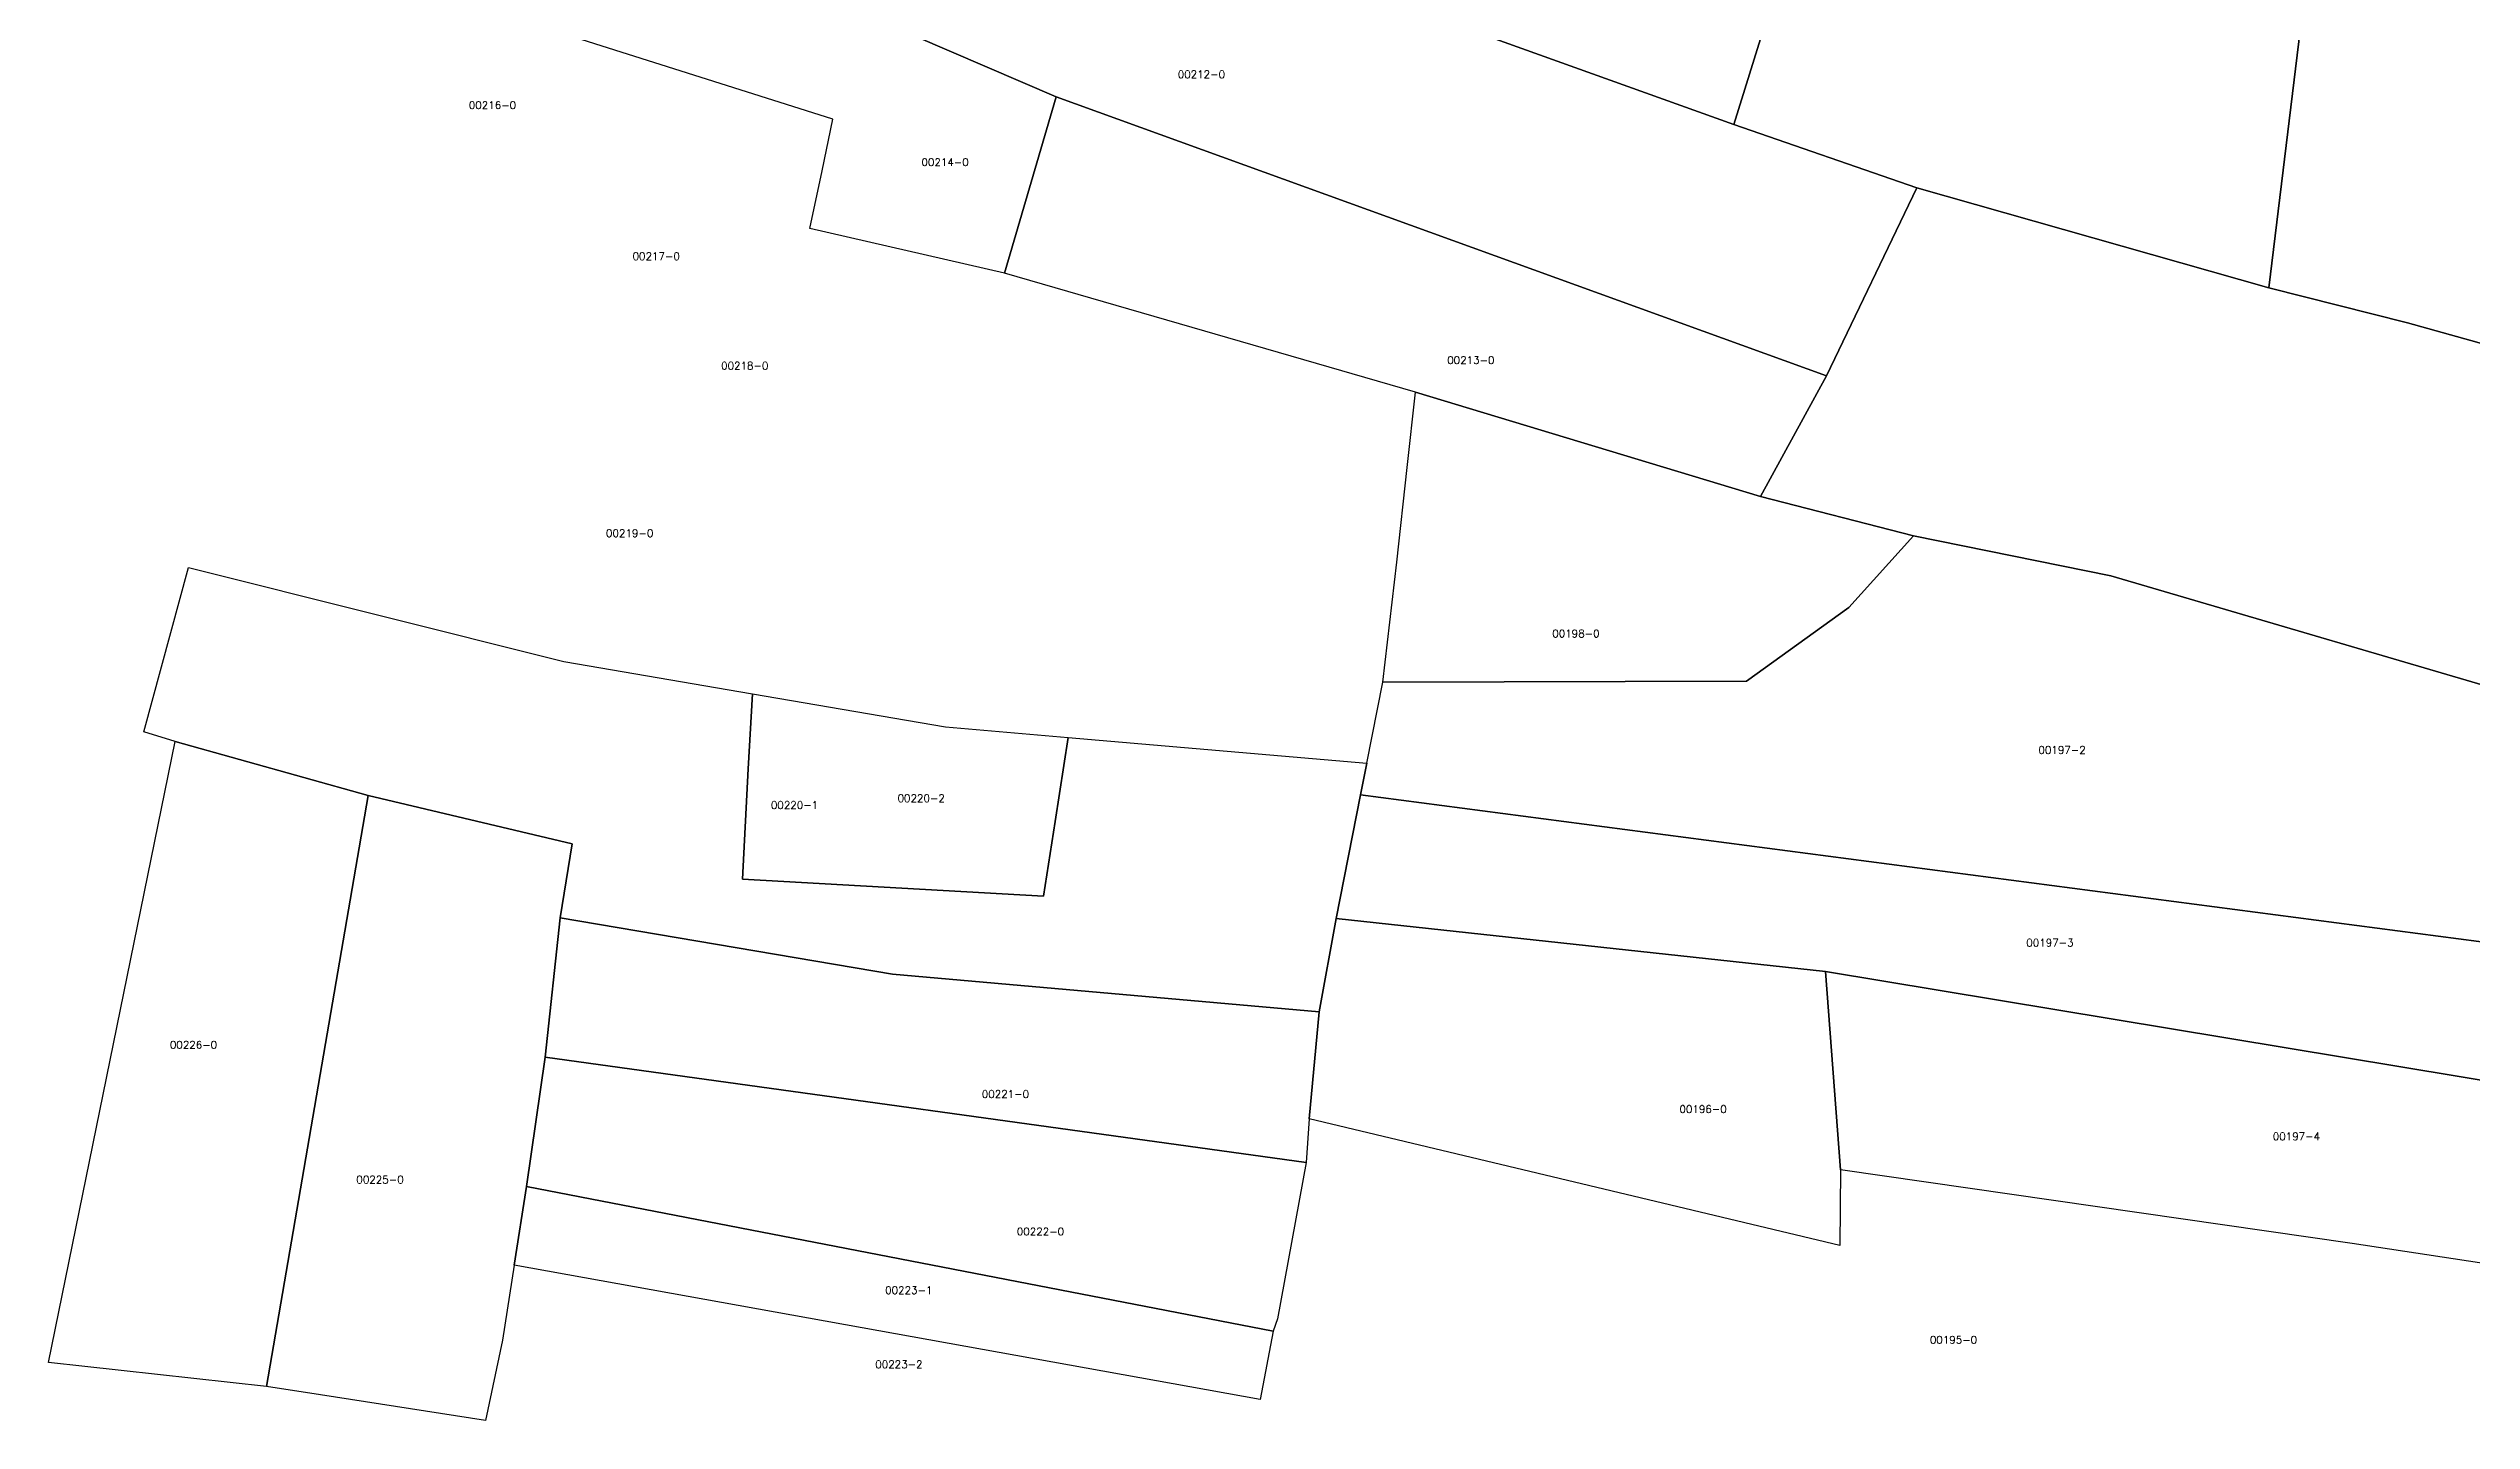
# Model space of a CAD drawing. Header units: metres. Extents: x 7423707 to 7427500, y 4706661 to 4708784.
# Drawn here: x 7423708.7 to 7424029.1, y 4706665 to 4706846.4 of the extents above; entities that cross this region are included whole.
import ezdxf

# ---------------------------------------------------------------- set-up
doc = ezdxf.new("R2010")
doc.units = ezdxf.units.M
doc.layers.add('Numrat_Parcelave', color=7, linetype='Continuous')
doc.layers.add('Parcelat_kadastrale2021', color=7, linetype='Continuous')
doc.styles.get("Standard").update_dxf_attribs({"font": 'simplex.shx'})

msp = doc.modelspace()

# ---------------------------------------------------------------- linework, layer by layer
at = {"layer": 'Parcelat_kadastrale2021'}
for points in [[(7423747.3, 4706888.37), (7423750.26, 4706901.76), (7423799.69, 4706884.22), (7423841.07, 4706868.81), (7423931.54, 4706836.34), (7423955.76, 4706827.96), (7423943.82, 4706803.11), (7423841.94, 4706840), (7423799.83, 4706858.11), (7423745.18, 4706877.64)], [(7423935.68, 4706849.63), (7423939.36, 4706863.62), (7423931.01, 4706865.98), (7423942.4, 4706902.41), (7423946.14, 4706900.89), (7423955.62, 4706894.01), (7423959.79, 4706891.06), (7423973.34, 4706885.89), (7423998.29, 4706880.23), (7424010, 4706878.07), (7424002.29, 4706814.75), (7423955.76, 4706827.96), (7423931.54, 4706836.34)], [(7423846.08, 4706881.25), (7423935.68, 4706849.63), (7423931.54, 4706836.34), (7423841.07, 4706868.81)], [(7423742.51, 4706859.19), (7423745.18, 4706877.64), (7423799.83, 4706858.11), (7423841.94, 4706840), (7423835.1, 4706816.67), (7423809.36, 4706822.58), (7423811.02, 4706830.19), (7423812.41, 4706837.03)], [(7424072.25, 4706819.08), (7424072.29, 4706795.72), (7424020.61, 4706810.12), (7424002.29, 4706814.75), (7424010, 4706878.07), (7424023.79, 4706876.53), (7424045.43, 4706876.91), (7424057.92, 4706879.17), (7424058.46, 4706877.68), (7424066.67, 4706854.85), (7424069.22, 4706832.96), (7424070.32, 4706824.18), (7424070.96, 4706818.84)], [(7423889.48, 4706800.96), (7423835.1, 4706816.67), (7423841.94, 4706840), (7423943.82, 4706803.11), (7423935.07, 4706787.14)], [(7424107.17, 4706817.26), (7424132.34, 4706815.09), (7424137.51, 4706815.83), (7424135.49, 4706812.94), (7424127.59, 4706801.65), (7424119.7, 4706790.38), (7424111.8, 4706779.11), (7424101.25, 4706772.23), (7424075.01, 4706759.42), (7424066.44, 4706757.83), (7424058.44, 4706756.35), (7424040.25, 4706759.39), (7423981.39, 4706776.66), (7423955.33, 4706781.96), (7423935.07, 4706787.14), (7423943.82, 4706803.11), (7423955.76, 4706827.96), (7424002.29, 4706814.75), (7424020.61, 4706810.12), (7424072.29, 4706795.72), (7424072.25, 4706819.08)], [(7423885.12, 4706762.62), (7423886.97, 4706778.48), (7423888.34, 4706790.98), (7423889.48, 4706800.96), (7423935.07, 4706787.14), (7423955.33, 4706781.96), (7423946.77, 4706772.47), (7423933.22, 4706762.73)], [(7423883.02, 4706751.9), (7423885.12, 4706762.62), (7423933.22, 4706762.73), (7423946.77, 4706772.47), (7423955.33, 4706781.96), (7423981.39, 4706776.66), (7424040.25, 4706759.39), (7424034.72, 4706741.12), (7424035.29, 4706735.22), (7424051.56, 4706725.52), (7423882.19, 4706747.73)], [(7423801.81, 4706761.07), (7423801.21, 4706751.17), (7423800.48, 4706736.58), (7423840.27, 4706734.33), (7423841.81, 4706744.21), (7423843.55, 4706755.31), (7423883.02, 4706751.9), (7423882.19, 4706747.73), (7423878.96, 4706731.38), (7423876.74, 4706719.06), (7423820.31, 4706724.01), (7423776.34, 4706731.46), (7423777.94, 4706741.24), (7423750.98, 4706747.65), (7423725.46, 4706754.77), (7423721.3, 4706756.04), (7423727.21, 4706777.78), (7423776.83, 4706765.34)], [(7423843.55, 4706755.31), (7423841.81, 4706744.21), (7423840.27, 4706734.33), (7423800.48, 4706736.58), (7423801.21, 4706751.17), (7423801.81, 4706761.07), (7423827.31, 4706756.71)], [(7423725.46, 4706754.77), (7423750.98, 4706747.65), (7423737.55, 4706669.51), (7423708.7, 4706672.69)], [(7423771.9, 4706695.95), (7423770.28, 4706685.56), (7423768.73, 4706675.66), (7423766.48, 4706665.03), (7423744.66, 4706668.41), (7423737.55, 4706669.51), (7423750.98, 4706747.65), (7423777.94, 4706741.24), (7423776.34, 4706731.46), (7423774.36, 4706713.05)], [(7423943.67, 4706724.39), (7423878.96, 4706731.38), (7423882.19, 4706747.73), (7424051.56, 4706725.52), (7424057.69, 4706705.75), (7424057.77, 4706705.49)], [(7423875.01, 4706699.13), (7423774.36, 4706713.05), (7423776.34, 4706731.46), (7423820.31, 4706724.01), (7423876.74, 4706719.06), (7423875.38, 4706704.92)], [(7423875.38, 4706704.92), (7423876.74, 4706719.06), (7423878.96, 4706731.38), (7423943.67, 4706724.39), (7423945.64, 4706698.14), (7423945.55, 4706688.17)], [(7424070.77, 4706679.71), (7424013.32, 4706688.42), (7423945.64, 4706698.14), (7423943.67, 4706724.39), (7424057.77, 4706705.49), (7424060.43, 4706696.92), (7424066.45, 4706683.53)], [(7423871.19, 4706678.48), (7423870.62, 4706676.83), (7423771.9, 4706695.95), (7423774.36, 4706713.05), (7423875.01, 4706699.13)], [(7423868.92, 4706667.8), (7423770.28, 4706685.56), (7423771.9, 4706695.95), (7423870.62, 4706676.83)]]:
    msp.add_lwpolyline(points, close=True, dxfattribs=at)

# ---------------------------------------------------------------- texts
at = {"layer": 'Numrat_Parcelave'}
for s, p in [('00212-0', (7423858.02, 4706842.45)), ('00216-0', (7423764.28, 4706838.38)), ('00214-0', (7423824.13, 4706830.84)), ('00217-0', (7423785.93, 4706818.41)), ('00218-0', (7423797.64, 4706803.94)), ('00213-0', (7423893.65, 4706804.68)), ('00219-0', (7423782.42, 4706781.8)), ('00198-0', (7423907.54, 4706768.54)), ('00197-2', (7423971.82, 4706753.15)), ('00220-1', (7423804.22, 4706745.87)), ('00220-2', (7423820.97, 4706746.77)), ('00197-3', (7423970.22, 4706727.68)), ('00226-0', (7423724.75, 4706714.18)), ('00221-0', (7423832.11, 4706707.68)), ('00196-0', (7423924.36, 4706705.69)), ('00197-4', (7424002.81, 4706702.08)), ('00225-0', (7423749.41, 4706696.37)), ('00222-0', (7423836.74, 4706689.51)), ('00223-1', (7423819.33, 4706681.75)), ('00195-0', (7423957.47, 4706675.19)), ('00223-2', (7423818.02, 4706671.95))]:
    msp.add_text(s, height=1, dxfattribs=at).set_placement(p)

doc.saveas('drawing.dxf')
